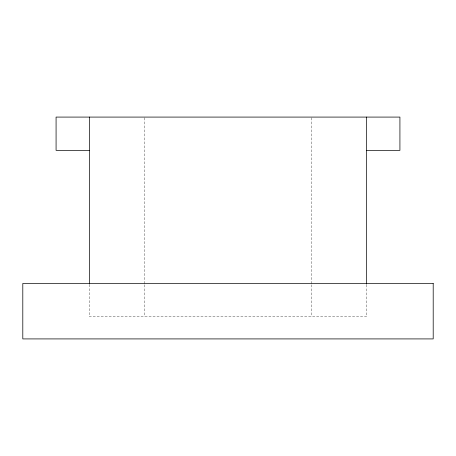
<?xml version="1.0" encoding="UTF-8"?>
<svg xmlns="http://www.w3.org/2000/svg" width="456" height="456" viewBox="0 0 456 456"><rect width="100%" height="100%" fill="white"/><g stroke="black" fill="none" stroke-linecap="round" stroke-linejoin="round"><path stroke-width="0.34" stroke-dasharray="2.28 1.71" d="M366.647 284.761L366.647 316.738L89.353 316.738L89.353 284.761M311.192 117.79L311.192 284.054M311.192 284.761L311.192 316.738M144.808 117.79L144.808 284.054M144.808 284.761L144.808 316.738"/><path stroke-width="0.68" d="M89.353 150.355L56.077 150.355L56.077 117.084L399.923 117.084L399.923 150.355L366.647 150.355M366.647 117.084L366.647 284.054M89.353 117.084L89.353 284.054M433.2 283.461L22.8 283.461L22.8 338.916L433.2 338.916L433.2 283.461"/></g></svg>
